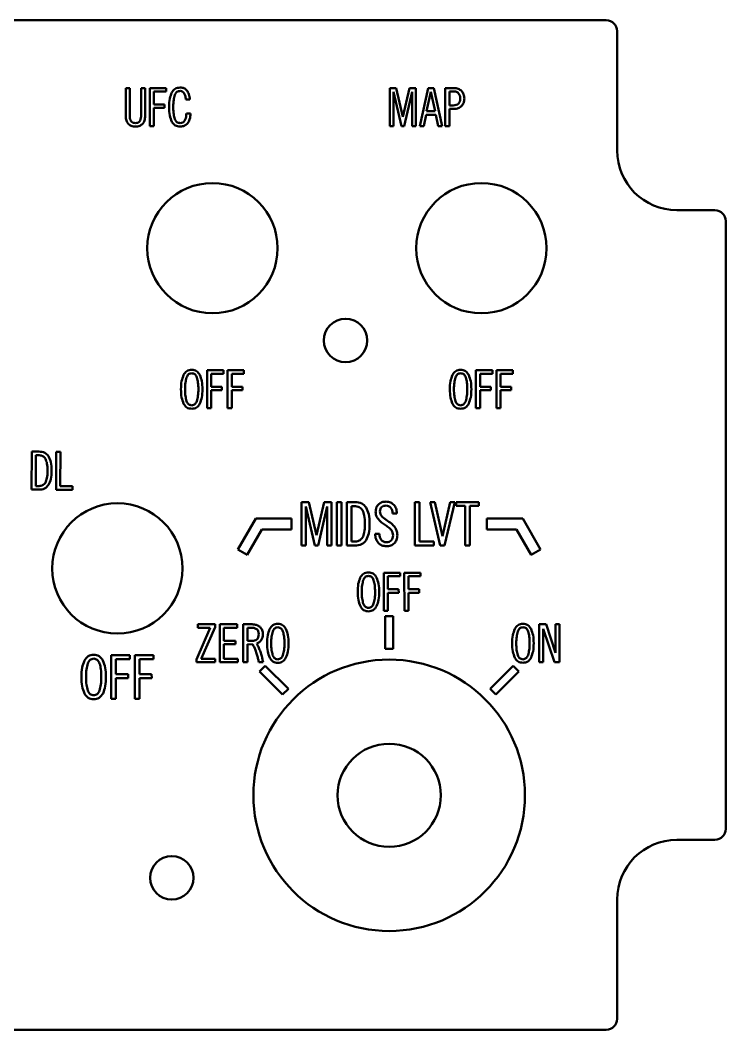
# Model space of a CAD drawing. Header units: millimetres. Extents: x 166 to 310, y 114 to 207.
# Drawn here: x 245.1 to 310, y 114.5 to 207.5 of the extents above; entities that cross this region are included whole.
import ezdxf

# ---------------------------------------------------------------- set-up
doc = ezdxf.new("R2010")
doc.units = ezdxf.units.MM
doc.header["$LTSCALE"] = 0.75
doc.layers.add('Visible', color=7, linetype='Continuous', lineweight=50)

msp = doc.modelspace()

# ---------------------------------------------------------------- linework, layer by layer
at = {"layer": 'Visible', "extrusion": (-1e-16, -1, 0)}
for p, q in [((299.031, 207.469), (177.031, 207.469)), ((300.031, 195.469), (300.031, 206.469)), ((254.802, 198.635), (254.802, 201.219)), ((254.802, 201.219), (255.18, 201.219)), ((255.18, 201.219), (255.18, 198.577)), ((256.203, 201.219), (256.581, 201.219)), ((256.203, 198.596), (256.203, 201.219)), ((256.581, 201.219), (256.581, 198.644)), ((257.008, 201.219), (258.516, 201.219)), ((257.008, 197.719), (257.008, 201.219)), ((258.516, 200.899), (257.386, 200.899)), ((257.386, 200.899), (257.386, 199.706)), ((258.516, 201.219), (258.516, 200.899)), ((279.094, 197.719), (279.094, 201.219)), ((279.094, 201.219), (279.695, 201.219)), ((279.695, 201.219), (280.311, 198.552)), ((280.311, 198.552), (280.912, 201.219)), ((280.912, 201.219), (281.513, 201.219)), ((281.513, 201.219), (281.513, 197.719)), ((281.857, 197.719), (282.628, 201.219)), ((282.89, 200.884), (282.497, 199.076)), ((282.628, 201.219), (283.152, 201.219)), ((283.283, 199.076), (282.89, 200.884)), ((283.152, 201.219), (283.927, 197.719)), ((284.208, 197.719), (284.208, 201.219)), ((284.208, 201.219), (285.023, 201.219)), ((284.587, 200.899), (284.587, 199.619)), ((285.013, 200.899), (284.587, 200.899)), ((260.707, 200.162), (260.329, 200.162)), ((280.18, 197.719), (279.443, 200.87)), ((279.443, 200.87), (279.443, 197.719)), ((281.164, 200.865), (280.427, 197.719)), ((281.164, 197.719), (281.164, 200.865)), ((257.386, 199.706), (258.37, 199.706)), ((258.375, 199.386), (257.386, 199.386)), ((257.386, 199.386), (257.386, 197.719)), ((258.37, 199.706), (258.375, 199.386)), ((258.797, 199.425), (258.797, 199.512)), ((259.175, 199.512), (259.175, 199.396)), ((282.497, 199.076), (283.283, 199.076)), ((284.587, 199.619), (284.936, 199.619)), ((285.033, 199.299), (284.587, 199.299)), ((284.587, 199.299), (284.587, 197.719)), ((260.377, 198.882), (260.76, 198.882)), ((282.444, 198.756), (282.235, 197.719)), ((283.336, 198.756), (282.444, 198.756)), ((283.544, 197.719), (283.336, 198.756)), ((257.386, 197.719), (257.008, 197.719)), ((279.443, 197.719), (279.094, 197.719)), ((280.427, 197.719), (280.18, 197.719)), ((281.513, 197.719), (281.164, 197.719)), ((282.235, 197.719), (281.857, 197.719)), ((283.927, 197.719), (283.544, 197.719)), ((284.587, 197.719), (284.208, 197.719)), ((309.031, 189.969), (305.531, 189.969)), ((310.031, 132.969), (310.031, 188.969)), ((262.287, 175.219), (263.794, 175.219)), ((262.287, 171.719), (262.287, 175.219)), ((263.794, 174.899), (262.665, 174.899)), ((262.665, 174.899), (262.665, 173.706)), ((263.794, 175.219), (263.794, 174.899)), ((264.172, 175.219), (265.68, 175.219)), ((264.172, 171.719), (264.172, 175.219)), ((265.68, 174.899), (264.551, 174.899)), ((264.551, 174.899), (264.551, 173.706)), ((265.68, 175.219), (265.68, 174.899)), ((287.037, 175.219), (288.544, 175.219)), ((287.037, 171.719), (287.037, 175.219)), ((288.544, 174.899), (287.415, 174.899)), ((287.415, 174.899), (287.415, 173.706)), ((288.544, 175.219), (288.544, 174.899)), ((288.922, 175.219), (290.43, 175.219)), ((288.922, 171.719), (288.922, 175.219)), ((290.43, 174.899), (289.301, 174.899)), ((289.301, 174.899), (289.301, 173.706)), ((290.43, 175.219), (290.43, 174.899)), ((262.665, 173.706), (263.649, 173.706)), ((263.654, 173.386), (262.665, 173.386)), ((262.665, 173.386), (262.665, 171.719)), ((263.649, 173.706), (263.654, 173.386)), ((264.551, 173.706), (265.535, 173.706)), ((265.539, 173.386), (264.551, 173.386)), ((264.551, 173.386), (264.551, 171.719)), ((265.535, 173.706), (265.539, 173.386)), ((287.415, 173.706), (288.399, 173.706)), ((288.404, 173.386), (287.415, 173.386)), ((287.415, 173.386), (287.415, 171.719)), ((288.399, 173.706), (288.404, 173.386)), ((289.301, 173.706), (290.285, 173.706)), ((290.289, 173.386), (289.301, 173.386)), ((289.301, 173.386), (289.301, 171.719)), ((290.285, 173.706), (290.289, 173.386)), ((262.665, 171.719), (262.287, 171.719)), ((264.551, 171.719), (264.172, 171.719)), ((287.415, 171.719), (287.037, 171.719)), ((289.301, 171.719), (288.922, 171.719)), ((246.135, 164.225), (246.142, 167.725)), ((246.142, 167.725), (246.802, 167.724)), ((246.52, 167.404), (246.514, 164.544)), ((246.714, 167.404), (246.52, 167.404)), ((248.394, 164.221), (248.401, 167.721)), ((248.401, 167.721), (248.779, 167.72)), ((248.779, 167.72), (248.773, 164.54)), ((247.593, 165.895), (247.593, 166.026)), ((247.971, 166.005), (247.971, 165.928)), ((246.766, 164.224), (246.135, 164.225)), ((246.514, 164.544), (246.703, 164.544)), ((249.912, 164.218), (248.394, 164.221)), ((248.773, 164.54), (249.912, 164.538)), ((249.912, 164.538), (249.912, 164.218)), ((270.976, 159.069), (270.976, 163.069)), ((270.976, 163.069), (271.663, 163.069)), ((271.663, 163.069), (272.367, 160.021)), ((272.367, 160.021), (273.054, 163.069)), ((273.054, 163.069), (273.741, 163.069)), ((273.741, 163.069), (273.741, 159.069)), ((274.228, 163.069), (274.66, 163.069)), ((274.228, 159.069), (274.228, 163.069)), ((274.66, 163.069), (274.66, 159.069)), ((275.148, 159.069), (275.148, 163.069)), ((275.148, 163.069), (275.901, 163.069)), ((281.419, 159.069), (281.419, 163.069)), ((281.419, 163.069), (281.851, 163.069)), ((281.851, 163.069), (281.851, 159.434)), ((283.746, 159.069), (282.804, 163.069)), ((282.804, 163.069), (283.237, 163.069)), ((283.237, 163.069), (283.946, 159.927)), ((283.946, 159.927), (284.655, 163.069)), ((285.092, 163.069), (284.145, 159.069)), ((284.655, 163.069), (285.092, 163.069)), ((285.22, 163.069), (287.286, 163.069)), ((285.22, 162.731), (285.22, 163.069)), ((287.286, 163.069), (287.286, 162.731)), ((272.217, 159.069), (271.375, 162.67)), ((271.375, 162.67), (271.375, 159.069)), ((273.342, 162.664), (272.5, 159.069)), ((273.342, 159.069), (273.342, 162.664)), ((275.58, 162.703), (275.58, 159.434)), ((275.802, 162.703), (275.58, 162.703)), ((279.757, 162.038), (279.353, 162.038)), ((286.034, 162.731), (285.22, 162.731)), ((286.034, 159.069), (286.034, 162.731)), ((287.286, 162.731), (286.466, 162.731)), ((286.466, 162.731), (286.466, 159.069)), ((265.115, 158.721), (266.759, 161.569)), ((266.759, 161.569), (270.048, 161.569)), ((270.048, 161.569), (270.048, 160.569)), ((276.81, 160.98), (276.81, 161.13)), ((277.242, 161.107), (277.242, 161.019)), ((288.048, 160.569), (288.048, 161.569)), ((288.048, 161.569), (291.337, 161.569)), ((291.337, 161.569), (292.981, 158.721)), ((267.337, 160.569), (265.981, 158.221)), ((270.048, 160.569), (267.337, 160.569)), ((277.752, 160.143), (278.151, 160.143)), ((290.759, 160.569), (288.048, 160.569)), ((292.115, 158.221), (290.759, 160.569)), ((271.375, 159.069), (270.976, 159.069)), ((272.5, 159.069), (272.217, 159.069)), ((273.741, 159.069), (273.342, 159.069)), ((274.66, 159.069), (274.228, 159.069)), ((275.868, 159.069), (275.148, 159.069)), ((275.58, 159.434), (275.796, 159.434)), ((283.153, 159.069), (281.419, 159.069)), ((281.851, 159.434), (283.153, 159.434)), ((283.153, 159.434), (283.153, 159.069)), ((284.145, 159.069), (283.746, 159.069)), ((286.466, 159.069), (286.034, 159.069)), ((265.981, 158.221), (265.115, 158.721)), ((292.981, 158.721), (292.115, 158.221)), ((278.55, 156.56), (280.058, 156.564)), ((278.557, 153.06), (278.55, 156.56)), ((280.058, 156.244), (278.929, 156.241)), ((278.929, 156.241), (278.931, 155.049)), ((280.058, 156.564), (280.058, 156.244)), ((280.436, 156.565), (281.943, 156.568)), ((280.443, 153.065), (280.436, 156.565)), ((281.944, 156.248), (280.814, 156.245)), ((280.814, 156.245), (280.817, 155.053)), ((281.943, 156.568), (281.944, 156.248)), ((278.931, 155.049), (279.915, 155.051)), ((279.921, 154.731), (278.932, 154.729)), ((278.932, 154.729), (278.936, 153.061)), ((279.915, 155.051), (279.921, 154.731)), ((280.817, 155.053), (281.801, 155.055)), ((281.807, 154.735), (280.818, 154.733)), ((280.818, 154.733), (280.821, 153.065)), ((281.801, 155.055), (281.807, 154.735)), ((278.936, 153.061), (278.557, 153.06)), ((278.673, 149.569), (278.673, 152.569)), ((278.673, 152.569), (279.423, 152.569)), ((279.423, 152.569), (279.423, 149.569)), ((280.821, 153.065), (280.443, 153.065)), ((261.428, 151.499), (261.428, 151.819)), ((261.428, 151.819), (263.032, 151.819)), ((263.032, 151.819), (263.032, 151.547)), ((263.464, 148.319), (263.464, 151.819)), ((263.464, 151.819), (265.063, 151.819)), ((265.063, 151.819), (265.063, 151.499)), ((265.616, 148.319), (265.616, 151.819)), ((265.616, 151.819), (266.435, 151.819)), ((292.841, 148.319), (292.842, 151.819)), ((292.842, 151.819), (293.482, 151.819)), ((293.482, 151.819), (294.349, 149.196)), ((294.349, 149.196), (294.35, 151.819)), ((294.35, 151.819), (294.728, 151.819)), ((294.728, 151.819), (294.726, 148.319)), ((261.311, 148.59), (262.572, 151.499)), ((262.572, 151.499), (261.428, 151.499)), ((263.032, 151.547), (261.738, 148.639)), ((265.063, 151.499), (263.842, 151.499)), ((263.842, 151.499), (263.842, 150.306)), ((265.994, 151.499), (265.994, 150.287)), ((266.343, 151.499), (265.994, 151.499)), ((293.22, 151.393), (293.219, 148.319)), ((294.266, 148.319), (293.22, 151.393)), ((263.842, 150.306), (264.889, 150.306)), ((264.889, 149.986), (263.842, 149.986)), ((263.842, 149.986), (263.842, 148.639)), ((264.889, 150.306), (264.889, 149.986)), ((265.994, 150.287), (266.324, 150.287)), ((266.489, 149.976), (265.994, 149.981)), ((265.994, 149.981), (265.994, 148.319)), ((266.513, 149.93), (266.489, 149.976)), ((266.857, 150.054), (266.881, 150.006)), ((253.466, 148.969), (255.189, 148.969)), ((253.466, 144.969), (253.466, 148.969)), ((255.189, 148.969), (255.189, 148.603)), ((255.621, 148.969), (257.344, 148.969)), ((255.621, 144.969), (255.621, 148.969)), ((257.344, 148.969), (257.344, 148.603)), ((279.423, 149.569), (278.673, 149.569)), ((255.189, 148.603), (253.898, 148.603)), ((253.898, 148.603), (253.898, 147.24)), ((257.344, 148.603), (256.053, 148.603)), ((256.053, 148.603), (256.053, 147.24)), ((261.311, 148.319), (261.311, 148.59)), ((263.037, 148.319), (261.311, 148.319)), ((261.738, 148.639), (263.037, 148.639)), ((263.037, 148.639), (263.037, 148.319)), ((265.122, 148.319), (263.464, 148.319)), ((263.842, 148.639), (265.122, 148.639)), ((265.122, 148.639), (265.122, 148.319)), ((265.994, 148.319), (265.616, 148.319)), ((267.051, 148.319), (267.024, 148.442)), ((267.448, 148.319), (267.051, 148.319)), ((267.116, 147.471), (267.646, 148.001)), ((267.419, 148.449), (267.448, 148.319)), ((267.646, 148.001), (269.767, 145.88)), ((288.329, 145.88), (290.45, 148.001)), ((290.45, 148.001), (290.981, 147.471)), ((293.219, 148.319), (292.841, 148.319)), ((294.726, 148.319), (294.266, 148.319)), ((253.898, 147.24), (255.023, 147.24)), ((255.023, 147.24), (255.028, 146.874)), ((256.053, 147.24), (257.178, 147.24)), ((257.178, 147.24), (257.184, 146.874)), ((269.237, 145.349), (267.116, 147.471)), ((290.981, 147.471), (288.859, 145.349)), ((255.028, 146.874), (253.898, 146.874)), ((253.898, 146.874), (253.898, 144.969)), ((257.184, 146.874), (256.053, 146.874)), ((256.053, 146.874), (256.053, 144.969)), ((269.767, 145.88), (269.237, 145.349)), ((288.859, 145.349), (288.329, 145.88)), ((253.898, 144.969), (253.466, 144.969)), ((256.053, 144.969), (255.621, 144.969)), ((305.531, 131.969), (309.031, 131.969)), ((300.031, 115.469), (300.031, 126.469)), ((177.031, 114.469), (299.031, 114.469))]:
    msp.add_line(p, q, dxfattribs=at)
at = {"layer": 'Visible', "extrusion": (0, 0, -1)}
for centre, radius in [((-262.781, 186.469), 6), ((-287.531, 186.469), 6), ((-275.031, 177.969), 2), ((-254.031, 156.969), 6), ((-279.048, 136.069), 12.5), ((-259.031, 128.469), 2)]:
    msp.add_circle(centre, radius, dxfattribs=at)
at = {"layer": 'Visible'}
msp.add_circle((279.048, 136.069), 4.75, dxfattribs=at)
at = {"layer": 'Visible', "extrusion": (0, 0, -1)}
for centre, radius, start, end in [((-299.031, 206.469), 1, 90, 180), ((-305.531, 195.469), 5.5, 270, 0), ((-309.031, 188.969), 1, 90, 180), ((-309.031, 132.969), 1, 180, 270), ((-305.531, 126.469), 5.5, 0, 90), ((-299.031, 115.469), 1, 180, 270)]:
    msp.add_arc(centre, radius, start, end, dxfattribs=at)
at = {"layer": 'Visible'}
for centre, radius, start, end in [((259.085, 173.817), 2.379, 6.50119, 18.05301), ((256.491, 173.505), 4.991, 359.58747, 6.69752), ((283.835, 173.817), 2.379, 6.50119, 18.05301), ((281.241, 173.505), 4.991, 359.58747, 6.69752), ((280.28, 163.481), 2.979, 221.09838, 238.09007), ((280.231, 163.528), 2.559, 224.50883, 238.4899), ((276.942, 158.228), 3.244, 49.78016, 57.09372), ((278.136, 159.622), 1.409, 37.57396, 50.26415), ((275.351, 155.152), 2.379, 6.62476, 18.17658), ((272.758, 154.834), 4.991, 359.71104, 6.82109), ((267.01, 150.417), 2.378, 6.50079, 18.05328), ((264.415, 150.105), 4.992, 359.58769, 6.69741), ((289.572, 150.419), 2.379, 6.48149, 18.0333), ((286.977, 150.107), 4.991, 359.56776, 6.67781), ((264.199, 148.727), 2.608, 24.68232, 27.46851), ((275.46, 153.953), 9.806, 204.94854, 205.9051), ((258.153, 145.657), 9.752, 25.70698, 26.48398), ((264.839, 148.666), 2.423, 22.00362, 26.08457), ((263.479, 148.129), 3.516, 23.33008, 25.98172), ((263.366, 148.108), 3.627, 16.57194, 22.92173), ((258.795, 146.696), 8.412, 14.13617, 16.9123), ((262.918, 147.861), 4.506, 17.04605, 22.35138), ((259.623, 146.801), 7.966, 14.32424, 17.38736), ((249.807, 147.367), 2.718, 6.5012, 18.053), ((257.234, 146.292), 10.023, 12.38663, 14.19476), ((256.06, 145.887), 11.644, 12.71255, 14.34408), ((246.842, 147.01), 5.704, 359.58747, 6.69752)]:
    msp.add_arc(centre, radius, start, end, dxfattribs=at)
for points, knots in [([(259.034, 200.807), (259.127, 200.941), (259.315, 201.211), (259.641, 201.248), (259.805, 201.267)], [-0.09378861, -0.09378861, -0.09378861, -0.09378861, -0.04711726, 0, 0, 0, 0]), ([(259.824, 200.947), (259.71, 200.931), (259.476, 200.897), (259.37, 200.686), (259.315, 200.579)], [-0.06653813, -0.06653813, -0.06653813, -0.06653813, -0.03382622, 0, 0, 0, 0]), ([(259.805, 201.267), (259.927, 201.257), (260.164, 201.238), (260.34, 201.078), (260.426, 201)], [-0.06925044, -0.06925044, -0.06925044, -0.06925044, -0.03371663, 0, 0, 0, 0]), ([(260.149, 200.782), (260.103, 200.83), (260.014, 200.923), (259.886, 200.939), (259.824, 200.947)], [-0.03741453, -0.03741453, -0.03741453, -0.03741453, -0.01804933, 0, 0, 0, 0]), ([(260.426, 201), (260.496, 200.889), (260.658, 200.634), (260.689, 200.332), (260.707, 200.162)], [-0.08950679, -0.08950679, -0.08950679, -0.08950679, -0.0504605, 0, 0, 0, 0]), ([(285.44, 200.729), (285.381, 200.778), (285.258, 200.882), (285.097, 200.893), (285.013, 200.899)], [-0.04699547, -0.04699547, -0.04699547, -0.04699547, -0.02460658, 0, 0, 0, 0]), ([(285.023, 201.219), (285.157, 201.21), (285.414, 201.193), (285.612, 201.03), (285.706, 200.952)], [-0.07502802, -0.07502802, -0.07502802, -0.07502802, -0.03579756, 0, 0, 0, 0]), ([(285.706, 200.952), (285.783, 200.852), (285.942, 200.643), (285.959, 200.381), (285.968, 200.244)], [-0.07696681, -0.07696681, -0.07696681, -0.07696681, -0.04004666, 0, 0, 0, 0]), ([(258.797, 199.512), (258.801, 199.763), (258.808, 200.209), (258.965, 200.625), (259.034, 200.807)], [-0.1324755, -0.1324755, -0.1324755, -0.1324755, -0.0579484, 0, 0, 0, 0]), ([(259.315, 200.579), (259.275, 200.428), (259.18, 200.079), (259.177, 199.717), (259.175, 199.512)], [-0.1079532, -0.1079532, -0.1079532, -0.1079532, -0.0611814, 0, 0, 0, 0]), ([(260.329, 200.162), (260.315, 200.292), (260.292, 200.511), (260.19, 200.704), (260.149, 200.782)], [-0.06510321, -0.06510321, -0.06510321, -0.06510321, -0.02618879, 0, 0, 0, 0]), ([(285.42, 199.774), (285.468, 199.839), (285.574, 199.982), (285.581, 200.161), (285.585, 200.259)], [-0.05226859, -0.05226859, -0.05226859, -0.05226859, -0.02865651, 0, 0, 0, 0]), ([(285.585, 200.259), (285.581, 200.351), (285.574, 200.521), (285.482, 200.663), (285.44, 200.729)], [-0.05001979, -0.05001979, -0.05001979, -0.05001979, -0.0229909, 0, 0, 0, 0]), ([(285.968, 200.244), (285.959, 200.113), (285.941, 199.859), (285.786, 199.658), (285.711, 199.561)], [-0.07448149, -0.07448149, -0.07448149, -0.07448149, -0.0360087, 0, 0, 0, 0]), ([(259.039, 198.121), (258.969, 198.304), (258.808, 198.723), (258.801, 199.172), (258.797, 199.425)], [-0.1335418, -0.1335418, -0.1335418, -0.1335418, -0.07502, 0, 0, 0, 0]), ([(259.175, 199.396), (259.177, 199.196), (259.181, 198.844), (259.275, 198.505), (259.315, 198.358)], [-0.1050794, -0.1050794, -0.1050794, -0.1050794, -0.0455919, 0, 0, 0, 0]), ([(284.936, 199.619), (285.032, 199.622), (285.209, 199.629), (285.355, 199.729), (285.42, 199.774)], [-0.05183232, -0.05183232, -0.05183232, -0.05183232, -0.02344978, 0, 0, 0, 0]), ([(285.711, 199.561), (285.615, 199.484), (285.417, 199.326), (285.163, 199.308), (285.033, 199.299)], [-0.07427338, -0.07427338, -0.07427338, -0.07427338, -0.03837379, 0, 0, 0, 0]), ([(255.035, 197.917), (254.967, 198.015), (254.818, 198.23), (254.808, 198.492), (254.802, 198.635)], [-0.07681804, -0.07681804, -0.07681804, -0.07681804, -0.0418536, 0, 0, 0, 0]), ([(255.18, 198.577), (255.184, 198.491), (255.189, 198.335), (255.273, 198.204), (255.311, 198.145)], [-0.04582526, -0.04582526, -0.04582526, -0.04582526, -0.02076653, 0, 0, 0, 0]), ([(255.311, 198.145), (255.362, 198.1), (255.471, 198.004), (255.617, 197.995), (255.694, 197.99)], [-0.04239316, -0.04239316, -0.04239316, -0.04239316, -0.0225145, 0, 0, 0, 0]), ([(255.694, 197.99), (255.771, 197.995), (255.916, 198.003), (256.023, 198.1), (256.072, 198.145)], [-0.04198016, -0.04198016, -0.04198016, -0.04198016, -0.01958503, 0, 0, 0, 0]), ([(256.072, 198.145), (256.11, 198.208), (256.194, 198.346), (256.2, 198.508), (256.203, 198.596)], [-0.04764602, -0.04764602, -0.04764602, -0.04764602, -0.02602029, 0, 0, 0, 0]), ([(256.581, 198.644), (256.576, 198.502), (256.566, 198.24), (256.423, 198.021), (256.358, 197.922)], [-0.07686669, -0.07686669, -0.07686669, -0.07686669, -0.03492599, 0, 0, 0, 0]), ([(259.824, 197.67), (259.656, 197.687), (259.326, 197.72), (259.133, 197.989), (259.039, 198.121)], [-0.09457238, -0.09457238, -0.09457238, -0.09457238, -0.04621839, 0, 0, 0, 0]), ([(259.315, 198.358), (259.369, 198.251), (259.472, 198.041), (259.703, 198.007), (259.815, 197.99)], [-0.06570184, -0.06570184, -0.06570184, -0.06570184, -0.03201487, 0, 0, 0, 0]), ([(259.815, 197.99), (259.893, 197.999), (260.052, 198.016), (260.162, 198.131), (260.217, 198.189)], [-0.04619328, -0.04619328, -0.04619328, -0.04619328, -0.02322888, 0, 0, 0, 0]), ([(260.217, 198.189), (260.261, 198.277), (260.369, 198.494), (260.374, 198.738), (260.377, 198.882)], [-0.07190854, -0.07190854, -0.07190854, -0.07190854, -0.04253272, 0, 0, 0, 0]), ([(260.76, 198.882), (260.75, 198.693), (260.732, 198.362), (260.558, 198.081), (260.484, 197.961)], [-0.09752098, -0.09752098, -0.09752098, -0.09752098, -0.04190427, 0, 0, 0, 0]), ([(255.694, 197.67), (255.561, 197.677), (255.314, 197.689), (255.123, 197.845), (255.035, 197.917)], [-0.07206835, -0.07206835, -0.07206835, -0.07206835, -0.03327641, 0, 0, 0, 0]), ([(256.358, 197.922), (256.27, 197.849), (256.079, 197.69), (255.829, 197.677), (255.694, 197.67)], [-0.0727507, -0.0727507, -0.0727507, -0.0727507, -0.03917025, 0, 0, 0, 0]), ([(260.484, 197.961), (260.391, 197.876), (260.205, 197.705), (259.952, 197.682), (259.824, 197.67)], [-0.07386661, -0.07386661, -0.07386661, -0.07386661, -0.0373151, 0, 0, 0, 0]), ([(260.12, 174.787), (260.209, 174.927), (260.386, 175.203), (260.711, 175.246), (260.871, 175.267)], [-0.09334986, -0.09334986, -0.09334986, -0.09334986, -0.04606698, 0, 0, 0, 0]), ([(260.871, 174.947), (260.767, 174.927), (260.541, 174.882), (260.45, 174.669), (260.401, 174.554)], [-0.06492488, -0.06492488, -0.06492488, -0.06492488, -0.03480064, 0, 0, 0, 0]), ([(260.871, 175.267), (261.029, 175.246), (261.35, 175.203), (261.528, 174.931), (261.618, 174.792)], [-0.09253622, -0.09253622, -0.09253622, -0.09253622, -0.04708584, 0, 0, 0, 0]), ([(261.346, 174.554), (261.296, 174.669), (261.202, 174.882), (260.976, 174.926), (260.871, 174.947)], [-0.06523453, -0.06523453, -0.06523453, -0.06523453, -0.03023882, 0, 0, 0, 0]), ([(284.87, 174.787), (284.959, 174.927), (285.136, 175.203), (285.461, 175.246), (285.621, 175.267)], [-0.09334986, -0.09334986, -0.09334986, -0.09334986, -0.04606698, 0, 0, 0, 0]), ([(285.621, 174.947), (285.517, 174.927), (285.291, 174.882), (285.2, 174.669), (285.151, 174.554)], [-0.06492488, -0.06492488, -0.06492488, -0.06492488, -0.03480064, 0, 0, 0, 0]), ([(285.621, 175.267), (285.779, 175.246), (286.1, 175.203), (286.278, 174.931), (286.368, 174.792)], [-0.09253622, -0.09253622, -0.09253622, -0.09253622, -0.04708584, 0, 0, 0, 0]), ([(286.096, 174.554), (286.046, 174.669), (285.952, 174.882), (285.726, 174.926), (285.621, 174.947)], [-0.06523453, -0.06523453, -0.06523453, -0.06523453, -0.03023882, 0, 0, 0, 0]), ([(259.882, 173.469), (259.886, 173.723), (259.894, 174.176), (260.051, 174.601), (260.12, 174.787)], [-0.1348328, -0.1348328, -0.1348328, -0.1348328, -0.0592183, 0, 0, 0, 0]), ([(260.401, 174.554), (260.36, 174.399), (260.267, 174.043), (260.263, 173.675), (260.26, 173.469)], [-0.1098551, -0.1098551, -0.1098551, -0.1098551, -0.0616654, 0, 0, 0, 0]), ([(261.618, 174.792), (261.688, 174.603), (261.847, 174.177), (261.855, 173.722), (261.86, 173.469)], [-0.1353985, -0.1353985, -0.1353985, -0.1353985, -0.0752617, 0, 0, 0, 0]), ([(284.632, 173.469), (284.636, 173.723), (284.644, 174.176), (284.801, 174.601), (284.87, 174.787)], [-0.1348328, -0.1348328, -0.1348328, -0.1348328, -0.0592183, 0, 0, 0, 0]), ([(285.151, 174.554), (285.11, 174.399), (285.017, 174.043), (285.013, 173.675), (285.01, 173.469)], [-0.1098551, -0.1098551, -0.1098551, -0.1098551, -0.0616654, 0, 0, 0, 0]), ([(286.368, 174.792), (286.438, 174.603), (286.597, 174.177), (286.605, 173.722), (286.61, 173.469)], [-0.1353985, -0.1353985, -0.1353985, -0.1353985, -0.0752617, 0, 0, 0, 0]), ([(260.125, 172.145), (260.054, 172.334), (259.896, 172.76), (259.887, 173.215), (259.882, 173.469)], [-0.1353984, -0.1353984, -0.1353984, -0.1353984, -0.0752616, 0, 0, 0, 0]), ([(260.26, 173.469), (260.262, 173.26), (260.266, 172.893), (260.357, 172.537), (260.396, 172.383)], [-0.1097804, -0.1097804, -0.1097804, -0.1097804, -0.0476378, 0, 0, 0, 0]), ([(261.341, 172.383), (261.382, 172.539), (261.475, 172.894), (261.48, 173.262), (261.482, 173.469)], [-0.1098551, -0.1098551, -0.1098551, -0.1098551, -0.0616653, 0, 0, 0, 0]), ([(261.86, 173.469), (261.855, 173.217), (261.847, 172.764), (261.692, 172.339), (261.623, 172.15)], [-0.1348017, -0.1348017, -0.1348017, -0.1348017, -0.0599122, 0, 0, 0, 0]), ([(284.875, 172.145), (284.804, 172.334), (284.646, 172.76), (284.637, 173.215), (284.632, 173.469)], [-0.1353984, -0.1353984, -0.1353984, -0.1353984, -0.0752616, 0, 0, 0, 0]), ([(285.01, 173.469), (285.012, 173.26), (285.016, 172.893), (285.107, 172.537), (285.146, 172.383)], [-0.1097804, -0.1097804, -0.1097804, -0.1097804, -0.0476378, 0, 0, 0, 0]), ([(286.091, 172.383), (286.132, 172.539), (286.225, 172.894), (286.23, 173.262), (286.232, 173.469)], [-0.1098551, -0.1098551, -0.1098551, -0.1098551, -0.0616653, 0, 0, 0, 0]), ([(286.61, 173.469), (286.605, 173.217), (286.597, 172.764), (286.442, 172.339), (286.373, 172.15)], [-0.1348017, -0.1348017, -0.1348017, -0.1348017, -0.0599122, 0, 0, 0, 0]), ([(260.871, 171.67), (260.711, 171.691), (260.388, 171.732), (260.213, 172.007), (260.125, 172.145)], [-0.09268885, -0.09268885, -0.09268885, -0.09268885, -0.04677036, 0, 0, 0, 0]), ([(260.396, 172.383), (260.446, 172.268), (260.538, 172.054), (260.765, 172.01), (260.871, 171.99)], [-0.06533355, -0.06533355, -0.06533355, -0.06533355, -0.03046819, 0, 0, 0, 0]), ([(260.871, 171.99), (260.975, 172.011), (261.199, 172.056), (261.292, 172.268), (261.341, 172.383)], [-0.06482556, -0.06482556, -0.06482556, -0.06482556, -0.0349304, 0, 0, 0, 0]), ([(261.623, 172.15), (261.532, 172.01), (261.354, 171.735), (261.03, 171.691), (260.871, 171.67)], [-0.09327341, -0.09327341, -0.09327341, -0.09327341, -0.04583301, 0, 0, 0, 0]), ([(285.621, 171.67), (285.461, 171.691), (285.138, 171.732), (284.963, 172.007), (284.875, 172.145)], [-0.09268885, -0.09268885, -0.09268885, -0.09268885, -0.04677036, 0, 0, 0, 0]), ([(285.146, 172.383), (285.196, 172.268), (285.288, 172.054), (285.515, 172.01), (285.621, 171.99)], [-0.06533355, -0.06533355, -0.06533355, -0.06533355, -0.03046819, 0, 0, 0, 0]), ([(285.621, 171.99), (285.725, 172.011), (285.949, 172.056), (286.042, 172.268), (286.091, 172.383)], [-0.06482556, -0.06482556, -0.06482556, -0.06482556, -0.0349304, 0, 0, 0, 0]), ([(286.373, 172.15), (286.282, 172.01), (286.104, 171.735), (285.78, 171.691), (285.621, 171.67)], [-0.09327341, -0.09327341, -0.09327341, -0.09327341, -0.04583301, 0, 0, 0, 0]), ([(247.411, 167.068), (247.329, 167.166), (247.15, 167.38), (246.868, 167.396), (246.714, 167.404)], [-0.0805557, -0.0805557, -0.0805557, -0.0805557, -0.04394695, 0, 0, 0, 0]), ([(246.802, 167.724), (246.993, 167.711), (247.351, 167.687), (247.587, 167.42), (247.698, 167.295)], [-0.1029516, -0.1029516, -0.1029516, -0.1029516, -0.0479772, 0, 0, 0, 0]), ([(247.593, 166.026), (247.592, 166.234), (247.591, 166.593), (247.464, 166.928), (247.411, 167.068)], [-0.1065834, -0.1065834, -0.1065834, -0.1065834, -0.0447254, 0, 0, 0, 0]), ([(247.698, 167.295), (247.777, 167.119), (247.962, 166.71), (247.968, 166.26), (247.971, 166.005)], [-0.133117, -0.133117, -0.133117, -0.133117, -0.0754554, 0, 0, 0, 0]), ([(247.402, 164.867), (247.457, 165.005), (247.588, 165.334), (247.591, 165.689), (247.593, 165.895)], [-0.1052859, -0.1052859, -0.1052859, -0.1052859, -0.0610213, 0, 0, 0, 0]), ([(247.971, 165.928), (247.966, 165.681), (247.957, 165.24), (247.776, 164.839), (247.697, 164.663)], [-0.13057, -0.13057, -0.13057, -0.13057, -0.0574187, 0, 0, 0, 0]), ([(246.703, 164.544), (246.856, 164.551), (247.135, 164.565), (247.319, 164.773), (247.402, 164.867)], [-0.07995697, -0.07995697, -0.07995697, -0.07995697, -0.03629367, 0, 0, 0, 0]), ([(247.697, 164.663), (247.582, 164.535), (247.336, 164.259), (246.964, 164.236), (246.766, 164.224)], [-0.1067641, -0.1067641, -0.1067641, -0.1067641, -0.0570661, 0, 0, 0, 0]), ([(275.901, 163.069), (276.12, 163.054), (276.529, 163.028), (276.8, 162.723), (276.926, 162.581)], [-0.117659, -0.117659, -0.117659, -0.117659, -0.054831, 0, 0, 0, 0]), ([(277.796, 162.182), (277.805, 162.316), (277.824, 162.573), (277.986, 162.773), (278.064, 162.869)], [-0.07534739, -0.07534739, -0.07534739, -0.07534739, -0.03626538, 0, 0, 0, 0]), ([(278.064, 162.869), (278.162, 162.943), (278.37, 163.101), (278.632, 163.116), (278.771, 163.124)], [-0.0767046, -0.0767046, -0.0767046, -0.0767046, -0.04062138, 0, 0, 0, 0]), ([(278.755, 162.758), (278.677, 162.754), (278.529, 162.745), (278.408, 162.66), (278.35, 162.62)], [-0.04350745, -0.04350745, -0.04350745, -0.04350745, -0.02066736, 0, 0, 0, 0]), ([(279.187, 162.559), (279.128, 162.617), (279.008, 162.735), (278.84, 162.751), (278.755, 162.758)], [-0.04893496, -0.04893496, -0.04893496, -0.04893496, -0.02488141, 0, 0, 0, 0]), ([(278.771, 163.124), (278.908, 163.114), (279.172, 163.095), (279.373, 162.924), (279.469, 162.841)], [-0.07707962, -0.07707962, -0.07707962, -0.07707962, -0.03711522, 0, 0, 0, 0]), ([(279.469, 162.841), (279.548, 162.728), (279.716, 162.487), (279.743, 162.194), (279.757, 162.038)], [-0.08664382, -0.08664382, -0.08664382, -0.08664382, -0.04604696, 0, 0, 0, 0]), ([(276.599, 162.321), (276.506, 162.432), (276.3, 162.677), (275.978, 162.694), (275.802, 162.703)], [-0.09206366, -0.09206366, -0.09206366, -0.09206366, -0.05022513, 0, 0, 0, 0]), ([(276.81, 161.13), (276.808, 161.368), (276.806, 161.778), (276.66, 162.16), (276.599, 162.321)], [-0.1218096, -0.1218096, -0.1218096, -0.1218096, -0.0511148, 0, 0, 0, 0]), ([(276.926, 162.581), (277.018, 162.379), (277.23, 161.913), (277.238, 161.399), (277.242, 161.107)], [-0.1521337, -0.1521337, -0.1521337, -0.1521337, -0.0862347, 0, 0, 0, 0]), ([(278.034, 161.523), (277.965, 161.622), (277.826, 161.821), (277.806, 162.062), (277.796, 162.182)], [-0.07122603, -0.07122603, -0.07122603, -0.07122603, -0.03554409, 0, 0, 0, 0]), ([(278.35, 162.62), (278.305, 162.567), (278.21, 162.456), (278.2, 162.309), (278.195, 162.232)], [-0.04278535, -0.04278535, -0.04278535, -0.04278535, -0.02249746, 0, 0, 0, 0]), ([(278.195, 162.232), (278.204, 162.139), (278.222, 161.951), (278.344, 161.806), (278.406, 161.733)], [-0.05527173, -0.05527173, -0.05527173, -0.05527173, -0.02789133, 0, 0, 0, 0]), ([(279.353, 162.038), (279.346, 162.138), (279.334, 162.326), (279.234, 162.484), (279.187, 162.559)], [-0.05544422, -0.05544422, -0.05544422, -0.05544422, -0.02602257, 0, 0, 0, 0]), ([(276.594, 159.805), (276.656, 159.963), (276.805, 160.339), (276.808, 160.745), (276.81, 160.98)], [-0.1203268, -0.1203268, -0.1203268, -0.1203268, -0.0697386, 0, 0, 0, 0]), ([(277.242, 161.019), (277.237, 160.737), (277.227, 160.233), (277.022, 159.774), (276.932, 159.573)], [-0.1492229, -0.1492229, -0.1492229, -0.1492229, -0.0656213, 0, 0, 0, 0]), ([(278.893, 161.346), (279.056, 161.24), (279.335, 161.058), (279.539, 160.796), (279.624, 160.686)], [-0.09905911, -0.09905911, -0.09905911, -0.09905911, -0.04135806, 0, 0, 0, 0]), ([(278.051, 159.307), (277.968, 159.42), (277.786, 159.668), (277.764, 159.976), (277.752, 160.143)], [-0.09045054, -0.09045054, -0.09045054, -0.09045054, -0.04904708, 0, 0, 0, 0]), ([(278.151, 160.143), (278.156, 160.043), (278.167, 159.849), (278.264, 159.682), (278.311, 159.6)], [-0.0573264, -0.0573264, -0.0573264, -0.0573264, -0.02769009, 0, 0, 0, 0]), ([(279.242, 159.551), (279.289, 159.617), (279.388, 159.756), (279.398, 159.926), (279.403, 160.016)], [-0.05012471, -0.05012471, -0.05012471, -0.05012471, -0.02634677, 0, 0, 0, 0]), ([(279.403, 160.016), (279.396, 160.099), (279.384, 160.266), (279.297, 160.409), (279.253, 160.481)], [-0.04950056, -0.04950056, -0.04950056, -0.04950056, -0.02483867, 0, 0, 0, 0]), ([(279.802, 160.033), (279.793, 159.885), (279.777, 159.608), (279.608, 159.388), (279.528, 159.285)], [-0.08130788, -0.08130788, -0.08130788, -0.08130788, -0.03824069, 0, 0, 0, 0]), ([(279.624, 160.686), (279.676, 160.582), (279.778, 160.376), (279.794, 160.146), (279.802, 160.033)], [-0.06832929, -0.06832929, -0.06832929, -0.06832929, -0.03380978, 0, 0, 0, 0]), ([(275.796, 159.434), (275.97, 159.443), (276.29, 159.459), (276.499, 159.697), (276.594, 159.805)], [-0.09137935, -0.09137935, -0.09137935, -0.09137935, -0.04147842, 0, 0, 0, 0]), ([(276.932, 159.573), (276.801, 159.426), (276.52, 159.11), (276.095, 159.083), (275.868, 159.069)], [-0.1220161, -0.1220161, -0.1220161, -0.1220161, -0.0652185, 0, 0, 0, 0]), ([(278.782, 159.013), (278.64, 159.024), (278.364, 159.044), (278.153, 159.221), (278.051, 159.307)], [-0.08060439, -0.08060439, -0.08060439, -0.08060439, -0.03895517, 0, 0, 0, 0]), ([(278.311, 159.6), (278.376, 159.536), (278.514, 159.399), (278.708, 159.386), (278.81, 159.379)], [-0.05621459, -0.05621459, -0.05621459, -0.05621459, -0.02960887, 0, 0, 0, 0]), ([(279.528, 159.285), (279.424, 159.206), (279.205, 159.038), (278.928, 159.022), (278.782, 159.013)], [-0.08099411, -0.08099411, -0.08099411, -0.08099411, -0.04273421, 0, 0, 0, 0]), ([(278.81, 159.379), (278.896, 159.384), (279.059, 159.395), (279.183, 159.501), (279.242, 159.551)], [-0.04761632, -0.04761632, -0.04761632, -0.04761632, -0.02259144, 0, 0, 0, 0]), ([(276.384, 156.124), (276.473, 156.265), (276.649, 156.541), (276.974, 156.585), (277.134, 156.606)], [-0.09334986, -0.09334986, -0.09334986, -0.09334986, -0.04606698, 0, 0, 0, 0]), ([(277.135, 156.286), (277.031, 156.265), (276.805, 156.22), (276.714, 156.007), (276.666, 155.892)], [-0.06492488, -0.06492488, -0.06492488, -0.06492488, -0.03480064, 0, 0, 0, 0]), ([(277.134, 156.606), (277.292, 156.585), (277.614, 156.543), (277.791, 156.271), (277.882, 156.132)], [-0.09253622, -0.09253622, -0.09253622, -0.09253622, -0.04708584, 0, 0, 0, 0]), ([(277.611, 155.894), (277.56, 156.009), (277.466, 156.221), (277.24, 156.266), (277.135, 156.286)], [-0.06523453, -0.06523453, -0.06523453, -0.06523453, -0.03023882, 0, 0, 0, 0]), ([(276.149, 154.805), (276.153, 155.06), (276.159, 155.513), (276.315, 155.938), (276.384, 156.124)], [-0.1348328, -0.1348328, -0.1348328, -0.1348328, -0.0592183, 0, 0, 0, 0]), ([(276.666, 155.892), (276.625, 155.736), (276.533, 155.381), (276.529, 155.013), (276.527, 154.806)], [-0.1098551, -0.1098551, -0.1098551, -0.1098551, -0.0616654, 0, 0, 0, 0]), ([(277.882, 156.132), (277.953, 155.943), (278.112, 155.518), (278.122, 155.063), (278.127, 154.81)], [-0.1353985, -0.1353985, -0.1353985, -0.1353985, -0.0752617, 0, 0, 0, 0]), ([(276.395, 153.482), (276.324, 153.671), (276.164, 154.097), (276.155, 154.552), (276.149, 154.805)], [-0.1353984, -0.1353984, -0.1353984, -0.1353984, -0.0752616, 0, 0, 0, 0]), ([(276.527, 154.806), (276.53, 154.598), (276.534, 154.23), (276.626, 153.875), (276.665, 153.721)], [-0.1097804, -0.1097804, -0.1097804, -0.1097804, -0.0476378, 0, 0, 0, 0]), ([(277.611, 153.723), (277.651, 153.879), (277.744, 154.234), (277.747, 154.602), (277.749, 154.809)], [-0.1098551, -0.1098551, -0.1098551, -0.1098551, -0.0616653, 0, 0, 0, 0]), ([(278.127, 154.81), (278.123, 154.558), (278.116, 154.105), (277.961, 153.679), (277.892, 153.49)], [-0.1348017, -0.1348017, -0.1348017, -0.1348017, -0.0599122, 0, 0, 0, 0]), ([(277.142, 153.009), (276.982, 153.029), (276.659, 153.07), (276.483, 153.344), (276.395, 153.482)], [-0.09268885, -0.09268885, -0.09268885, -0.09268885, -0.04677036, 0, 0, 0, 0]), ([(276.665, 153.721), (276.715, 153.606), (276.808, 153.392), (277.035, 153.349), (277.141, 153.329)], [-0.06533355, -0.06533355, -0.06533355, -0.06533355, -0.03046819, 0, 0, 0, 0]), ([(277.141, 153.329), (277.245, 153.35), (277.469, 153.396), (277.561, 153.608), (277.611, 153.723)], [-0.06482556, -0.06482556, -0.06482556, -0.06482556, -0.0349304, 0, 0, 0, 0]), ([(277.892, 153.49), (277.802, 153.35), (277.625, 153.075), (277.301, 153.031), (277.142, 153.009)], [-0.0932734, -0.0932734, -0.0932734, -0.0932734, -0.045833, 0, 0, 0, 0]), ([(266.435, 151.819), (266.575, 151.811), (266.839, 151.797), (267.056, 151.647), (267.158, 151.576)], [-0.07753137, -0.07753137, -0.07753137, -0.07753137, -0.03648255, 0, 0, 0, 0]), ([(268.045, 151.387), (268.134, 151.527), (268.311, 151.803), (268.636, 151.846), (268.796, 151.867)], [-0.0933499, -0.0933499, -0.0933499, -0.0933499, -0.046067, 0, 0, 0, 0]), ([(268.796, 151.867), (268.954, 151.846), (269.275, 151.803), (269.452, 151.531), (269.543, 151.392)], [-0.09253623, -0.09253623, -0.09253623, -0.09253623, -0.04708586, 0, 0, 0, 0]), ([(290.607, 151.389), (290.697, 151.529), (290.874, 151.805), (291.198, 151.847), (291.359, 151.868)], [-0.09334985, -0.09334985, -0.09334985, -0.09334985, -0.04606698, 0, 0, 0, 0]), ([(291.359, 151.868), (291.516, 151.847), (291.838, 151.804), (292.015, 151.532), (292.105, 151.393)], [-0.09253624, -0.09253624, -0.09253624, -0.09253624, -0.04708584, 0, 0, 0, 0]), ([(266.872, 151.358), (266.799, 151.399), (266.636, 151.491), (266.448, 151.496), (266.343, 151.499)], [-0.05541876, -0.05541876, -0.05541876, -0.05541876, -0.03086211, 0, 0, 0, 0]), ([(267.041, 150.917), (267.037, 151.008), (267.029, 151.175), (266.921, 151.301), (266.872, 151.358)], [-0.04848984, -0.04848984, -0.04848984, -0.04848984, -0.02209075, 0, 0, 0, 0]), ([(266.872, 150.427), (266.921, 150.49), (267.033, 150.632), (267.038, 150.815), (267.041, 150.917)], [-0.05304794, -0.05304794, -0.05304794, -0.05304794, -0.02975337, 0, 0, 0, 0]), ([(267.158, 151.576), (267.235, 151.483), (267.398, 151.289), (267.415, 151.035), (267.424, 150.902)], [-0.07414926, -0.07414926, -0.07414926, -0.07414926, -0.03875274, 0, 0, 0, 0]), ([(267.424, 150.902), (267.419, 150.802), (267.408, 150.609), (267.314, 150.441), (267.269, 150.359)], [-0.05712675, -0.05712675, -0.05712675, -0.05712675, -0.0275432, 0, 0, 0, 0]), ([(267.807, 150.069), (267.811, 150.323), (267.819, 150.776), (267.976, 151.201), (268.045, 151.387)], [-0.1348328, -0.1348328, -0.1348328, -0.1348328, -0.0592183, 0, 0, 0, 0]), ([(268.326, 151.154), (268.285, 150.999), (268.192, 150.643), (268.188, 150.275), (268.185, 150.069)], [-0.1098551, -0.1098551, -0.1098551, -0.1098551, -0.0616653, 0, 0, 0, 0]), ([(268.796, 151.547), (268.692, 151.527), (268.466, 151.482), (268.375, 151.269), (268.326, 151.154)], [-0.06492493, -0.06492493, -0.06492493, -0.06492493, -0.03480064, 0, 0, 0, 0]), ([(269.271, 151.154), (269.221, 151.269), (269.127, 151.482), (268.901, 151.526), (268.796, 151.547)], [-0.06523452, -0.06523452, -0.06523452, -0.06523452, -0.03023877, 0, 0, 0, 0]), ([(269.543, 151.392), (269.613, 151.203), (269.772, 150.777), (269.78, 150.322), (269.785, 150.069)], [-0.1353985, -0.1353985, -0.1353985, -0.1353985, -0.0752616, 0, 0, 0, 0]), ([(290.369, 150.07), (290.373, 150.325), (290.381, 150.778), (290.538, 151.202), (290.607, 151.389)], [-0.1348328, -0.1348328, -0.1348328, -0.1348328, -0.0592183, 0, 0, 0, 0]), ([(290.888, 151.156), (290.847, 151), (290.754, 150.645), (290.75, 150.277), (290.747, 150.07)], [-0.1098551, -0.1098551, -0.1098551, -0.1098551, -0.0616653, 0, 0, 0, 0]), ([(291.358, 151.548), (291.254, 151.528), (291.029, 151.484), (290.937, 151.27), (290.888, 151.156)], [-0.06492487, -0.06492487, -0.06492487, -0.06492487, -0.03480064, 0, 0, 0, 0]), ([(291.833, 151.156), (291.783, 151.27), (291.689, 151.483), (291.463, 151.528), (291.358, 151.548)], [-0.06523454, -0.06523454, -0.06523454, -0.06523454, -0.03023883, 0, 0, 0, 0]), ([(292.105, 151.393), (292.175, 151.204), (292.334, 150.778), (292.342, 150.323), (292.347, 150.07)], [-0.1353985, -0.1353985, -0.1353985, -0.1353985, -0.0752616, 0, 0, 0, 0]), ([(266.324, 150.287), (266.435, 150.288), (266.63, 150.291), (266.799, 150.387), (266.872, 150.427)], [-0.05734595, -0.05734595, -0.05734595, -0.05734595, -0.02455665, 0, 0, 0, 0]), ([(267.269, 150.359), (267.213, 150.29), (267.101, 150.153), (266.938, 150.087), (266.857, 150.054)], [-0.05203491, -0.05203491, -0.05203491, -0.05203491, -0.02563586, 0, 0, 0, 0]), ([(266.939, 149.887), (266.951, 149.862), (266.976, 149.81), (267.001, 149.759), (267.015, 149.732)], [-0.01723645, -0.01723645, -0.01723645, -0.01723645, -0.00902467, 0, 0, 0, 0]), ([(268.05, 148.745), (267.979, 148.934), (267.82, 149.36), (267.812, 149.815), (267.807, 150.069)], [-0.1353985, -0.1353985, -0.1353985, -0.1353985, -0.0752616, 0, 0, 0, 0]), ([(268.185, 150.069), (268.187, 149.86), (268.191, 149.493), (268.282, 149.137), (268.321, 148.983)], [-0.1097804, -0.1097804, -0.1097804, -0.1097804, -0.0476378, 0, 0, 0, 0]), ([(269.266, 148.983), (269.307, 149.139), (269.4, 149.494), (269.405, 149.862), (269.407, 150.069)], [-0.1098551, -0.1098551, -0.1098551, -0.1098551, -0.0616653, 0, 0, 0, 0]), ([(269.785, 150.069), (269.78, 149.817), (269.772, 149.364), (269.617, 148.939), (269.547, 148.75)], [-0.1348017, -0.1348017, -0.1348017, -0.1348017, -0.0599122, 0, 0, 0, 0]), ([(290.611, 148.747), (290.541, 148.936), (290.382, 149.362), (290.374, 149.817), (290.369, 150.07)], [-0.1353985, -0.1353985, -0.1353985, -0.1353985, -0.0752616, 0, 0, 0, 0]), ([(290.747, 150.07), (290.749, 149.862), (290.752, 149.494), (290.843, 149.139), (290.882, 148.984)], [-0.1097804, -0.1097804, -0.1097804, -0.1097804, -0.0476378, 0, 0, 0, 0]), ([(291.828, 148.984), (291.869, 149.14), (291.962, 149.495), (291.966, 149.863), (291.969, 150.07)], [-0.1098551, -0.1098551, -0.1098551, -0.1098551, -0.0616653, 0, 0, 0, 0]), ([(292.347, 150.07), (292.342, 149.818), (292.334, 149.365), (292.178, 148.94), (292.109, 148.751)], [-0.1348017, -0.1348017, -0.1348017, -0.1348017, -0.0599122, 0, 0, 0, 0]), ([(250.99, 148.476), (251.092, 148.635), (251.294, 148.951), (251.665, 149), (251.848, 149.024)], [-0.1066855, -0.1066855, -0.1066855, -0.1066855, -0.052648, 0, 0, 0, 0]), ([(251.848, 149.024), (252.029, 149), (252.396, 148.951), (252.598, 148.639), (252.702, 148.481)], [-0.1057557, -0.1057557, -0.1057557, -0.1057557, -0.0538124, 0, 0, 0, 0]), ([(268.321, 148.983), (268.37, 148.868), (268.463, 148.654), (268.69, 148.61), (268.796, 148.59)], [-0.06533357, -0.06533357, -0.06533357, -0.06533357, -0.03046821, 0, 0, 0, 0]), ([(268.796, 148.59), (268.9, 148.611), (269.124, 148.656), (269.216, 148.868), (269.266, 148.983)], [-0.06482555, -0.06482555, -0.06482555, -0.06482555, -0.03493032, 0, 0, 0, 0]), ([(290.882, 148.984), (290.932, 148.87), (291.025, 148.655), (291.252, 148.612), (291.357, 148.591)], [-0.06533356, -0.06533356, -0.06533356, -0.06533356, -0.03046818, 0, 0, 0, 0]), ([(291.357, 148.591), (291.461, 148.612), (291.685, 148.657), (291.778, 148.87), (291.828, 148.984)], [-0.06482558, -0.06482558, -0.06482558, -0.06482558, -0.0349304, 0, 0, 0, 0]), ([(250.718, 146.969), (250.723, 147.259), (250.731, 147.778), (250.911, 148.263), (250.99, 148.476)], [-0.1540946, -0.1540946, -0.1540946, -0.1540946, -0.0676781, 0, 0, 0, 0]), ([(251.311, 148.21), (251.264, 148.031), (251.158, 147.625), (251.153, 147.205), (251.15, 146.969)], [-0.1255487, -0.1255487, -0.1255487, -0.1255487, -0.0704747, 0, 0, 0, 0]), ([(251.848, 148.658), (251.729, 148.635), (251.471, 148.584), (251.367, 148.34), (251.311, 148.21)], [-0.07419985, -0.07419985, -0.07419985, -0.07419985, -0.03977217, 0, 0, 0, 0]), ([(252.391, 148.21), (252.334, 148.34), (252.227, 148.584), (251.968, 148.635), (251.848, 148.658)], [-0.07455378, -0.07455378, -0.07455378, -0.07455378, -0.03455868, 0, 0, 0, 0]), ([(252.702, 148.481), (252.782, 148.265), (252.963, 147.778), (252.973, 147.258), (252.979, 146.969)], [-0.1547411, -0.1547411, -0.1547411, -0.1547411, -0.0860133, 0, 0, 0, 0]), ([(268.796, 148.27), (268.636, 148.291), (268.313, 148.332), (268.138, 148.607), (268.05, 148.745)], [-0.09268884, -0.09268884, -0.09268884, -0.09268884, -0.04677038, 0, 0, 0, 0]), ([(269.547, 148.75), (269.457, 148.61), (269.279, 148.335), (268.955, 148.291), (268.796, 148.27)], [-0.09327339, -0.09327339, -0.09327339, -0.09327339, -0.04583299, 0, 0, 0, 0]), ([(291.357, 148.271), (291.197, 148.292), (290.875, 148.334), (290.699, 148.608), (290.611, 148.747)], [-0.09268884, -0.09268884, -0.09268884, -0.09268884, -0.04677035, 0, 0, 0, 0]), ([(292.109, 148.751), (292.018, 148.611), (291.841, 148.336), (291.517, 148.293), (291.357, 148.271)], [-0.09327342, -0.09327342, -0.09327342, -0.09327342, -0.04583301, 0, 0, 0, 0]), ([(250.995, 145.456), (250.915, 145.672), (250.733, 146.159), (250.724, 146.679), (250.718, 146.969)], [-0.1547411, -0.1547411, -0.1547411, -0.1547411, -0.0860133, 0, 0, 0, 0]), ([(251.15, 146.969), (251.153, 146.731), (251.157, 146.311), (251.26, 145.904), (251.305, 145.728)], [-0.1254634, -0.1254634, -0.1254634, -0.1254634, -0.0544433, 0, 0, 0, 0]), ([(252.386, 145.728), (252.432, 145.906), (252.539, 146.312), (252.544, 146.733), (252.546, 146.969)], [-0.1255487, -0.1255487, -0.1255487, -0.1255487, -0.0704747, 0, 0, 0, 0]), ([(252.979, 146.969), (252.973, 146.681), (252.964, 146.163), (252.786, 145.677), (252.707, 145.462)], [-0.1540592, -0.1540592, -0.1540592, -0.1540592, -0.0684711, 0, 0, 0, 0]), ([(251.848, 144.913), (251.666, 144.937), (251.297, 144.984), (251.096, 145.298), (250.995, 145.456)], [-0.1059301, -0.1059301, -0.1059301, -0.1059301, -0.0534518, 0, 0, 0, 0]), ([(251.305, 145.728), (251.362, 145.597), (251.468, 145.352), (251.727, 145.302), (251.848, 145.279)], [-0.07466689, -0.07466689, -0.07466689, -0.07466689, -0.03482079, 0, 0, 0, 0]), ([(251.848, 145.279), (251.967, 145.303), (252.223, 145.354), (252.329, 145.597), (252.386, 145.728)], [-0.07408635, -0.07408635, -0.07408635, -0.07408635, -0.03992042, 0, 0, 0, 0]), ([(252.707, 145.462), (252.604, 145.302), (252.401, 144.987), (252.03, 144.938), (251.848, 144.913)], [-0.1065982, -0.1065982, -0.1065982, -0.1065982, -0.0523806, 0, 0, 0, 0])]:
    msp.add_open_spline(points, degree=3, knots=knots, dxfattribs=at)

doc.saveas('drawing.dxf')
